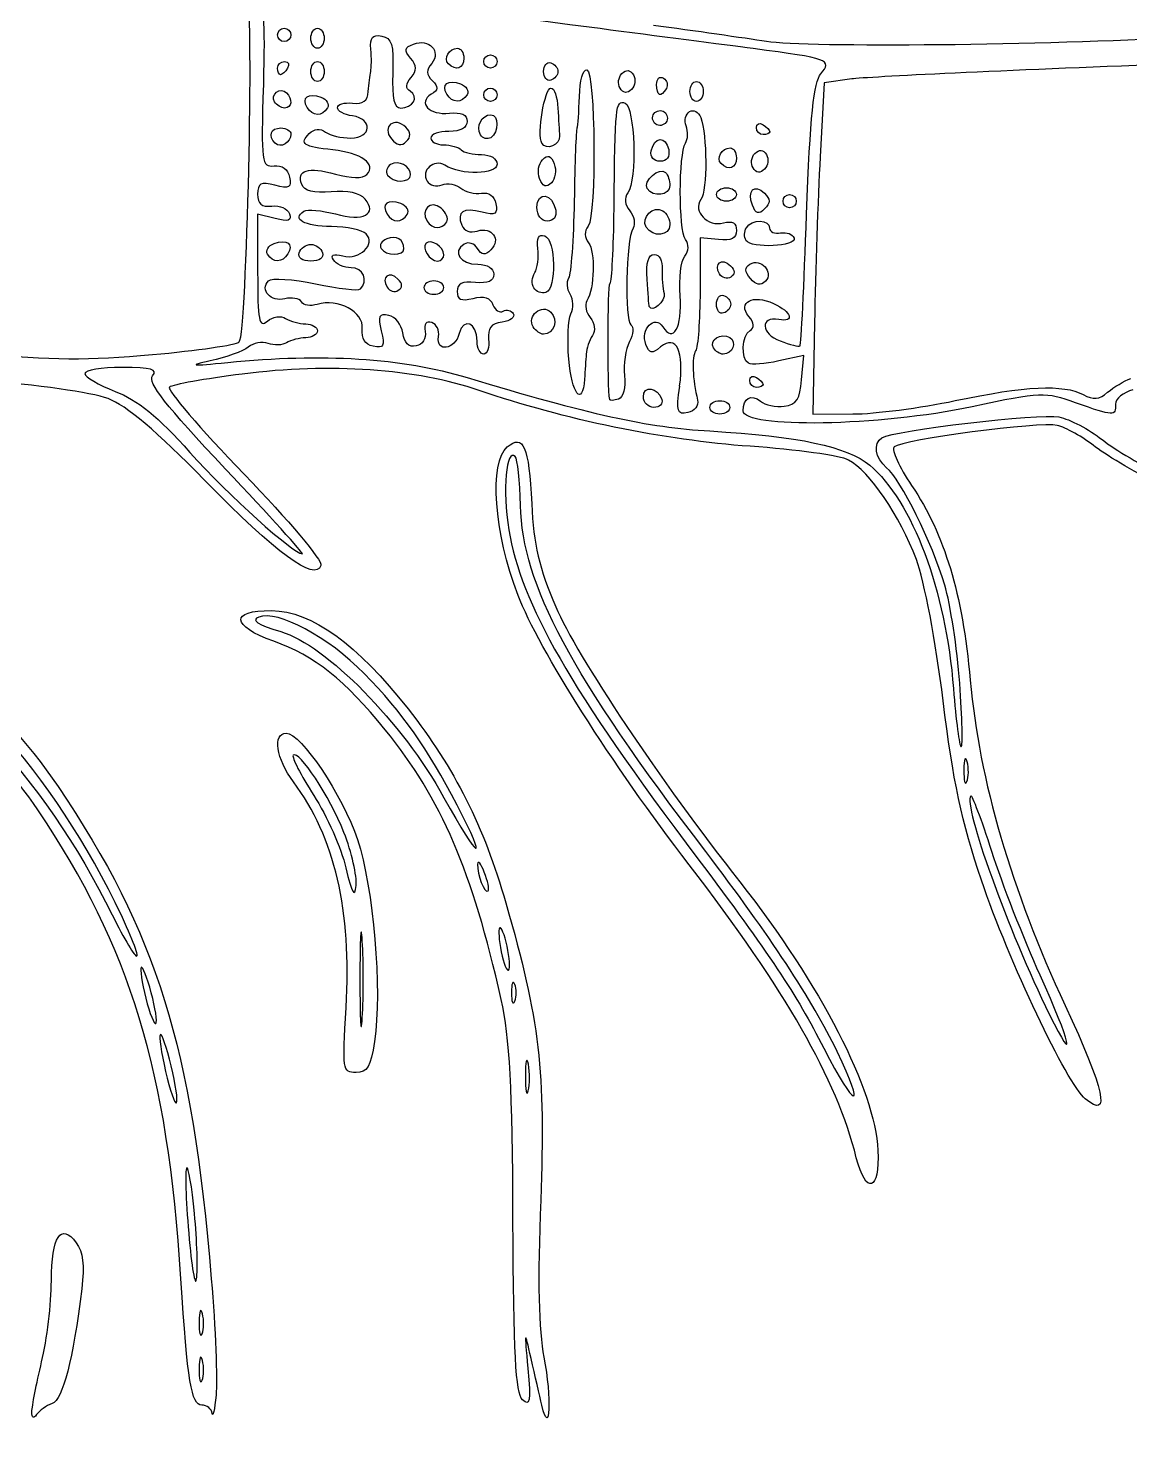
# Model space of a CAD drawing. Extents: x 10 to 184, y 190 to 292.
# Drawn here: x 161.87 to 170.92, y 190.14 to 201.72 of the extents above; entities that cross this region are included whole.
import ezdxf

# ---------------------------------------------------------------- set-up
doc = ezdxf.new("R2010")
doc.units = 0
doc.layers.add('Layer_1', color=7, linetype='CONTINUOUS')

msp = doc.modelspace()

# ---------------------------------------------------------------- linework, layer by layer
at = {"layer": 'Layer_1', "color": 7}
for points in [[(163.92128, 201.665211)], [(164.19425, 201.637911)], [(163.92128, 201.392241)], [(164.19425, 201.364941)], [(165.32399, 201.427101)], [(165.61366, 201.446841)], [(166.105, 201.364941)], [(167.03308, 201.258971)], [(165.61366, 201.173871)], [(166.73282, 201.228471)], [(167.30604, 201.201171)], [(167.85197, 200.904491)], [(163.90163, 200.775431)], [(165.58697, 200.845841)], [(166.09032, 200.775641)], [(167.56229, 200.608641)], [(167.82468, 200.573771)], [(165.01309, 200.515991)], [(166.07224, 200.486471)], [(166.95499, 200.403861)], [(167.52442, 200.355471)], [(166.05044, 200.250811)], [(167.8198, 200.266851)], [(168.07034, 200.300871)], [(166.94821, 200.087221)], [(164.09871, 199.877721)], [(165.28607, 199.860821)], [(165.28605, 199.591061)], [(166.97288, 199.436401)], [(167.52442, 199.454601)], [(166.02025, 199.268331)], [(167.49939, 199.095941)], [(167.79732, 198.830021)], [(166.9239, 198.694921)], [(167.46976, 198.608521)], [(163.49356, 198.102341)], [(169.58212, 195.70036)], [(165.39459, 195.34417)], [(164.46566, 195.11983)], [(165.61842, 194.79273)], [(162.58742, 194.54502)], [(164.61678, 194.22806)], [(165.80486, 194.18647)], [(170.18099, 193.94887)], [(165.86836, 193.87265)], [(162.88419, 193.80432)], [(164.48353, 193.68213)], [(168.51381, 193.32303)], [(163.04797, 193.2038)], [(168.67208, 192.45028)], [(163.23933, 191.99117)], [(163.30413, 191.16916)], [(163.30413, 190.78701)], [(161.90421, 190.36504)], [(163.38463, 190.35135)]]:
    msp.add_lwpolyline(points, close=True, dxfattribs=at)
for points in [[(168.63416, 201.303621), (168.40718, 201.272121), (168.37488, 200.663391)], [(163.89622, 201.115871), (163.89632, 201.115871)], [(165.31113, 201.177671), (165.31116, 201.177871)], [(164.16468, 201.068471), (164.16471, 201.068671)], [(164.97407, 200.907541), (164.97422, 200.907471)], [(167.00866, 200.951091), (167.00866, 200.951191)], [(166.98817, 200.713231), (166.98813, 200.713131)], [(163.90124, 200.157781), (163.75764, 200.193781), (163.75764, 199.722021)], [(164.98604, 200.192191), (164.98602, 200.191991)], [(165.30953, 200.130981), (165.30952, 200.130791)], [(167.53948, 199.984931), (167.39029, 200.000631), (167.38935, 199.563881)], [(167.76645, 199.979151), (167.76675, 199.978661)], [(163.83914, 199.864621), (163.83916, 199.864421)], [(164.95852, 199.909911), (164.95849, 199.909511)], [(164.90946, 199.661861), (164.90956, 199.661861)], [(167.55012, 199.703001), (167.55002, 199.703001)], [(167.80318, 199.665761), (167.80333, 199.665801)], [(166.02519, 199.588201), (166.02489, 199.588201)], [(168.32888, 199.303981), (168.31518, 198.553301), (168.64274, 198.554181)], [(165.55917, 199.151281), (165.55901, 199.151141)], [(168.22351, 198.835521), (168.24011, 199.035171), (168.03541, 198.988971)], [(166.31148, 199.004231), (166.31108, 199.004231)], [(167.22215, 198.781151), (167.22157, 198.781161)], [(166.64715, 198.671711), (166.64745, 198.672121)], [(169.52122, 196.34406), (169.52107, 196.34449)], [(165.9799, 193.21681), (165.98, 193.21681)], [(166.09061, 190.41956), (166.09074, 190.41957)]]:
    msp.add_lwpolyline(points, dxfattribs=at)
for points in [[(163.60685, 199.145231), (163.66905, 199.207431), (163.73042, 201.914951), (163.67045, 201.950731)], [(163.74968, 202.030411), (163.80558, 201.962911), (163.81888, 201.775441), (163.80428, 201.260591)], [(166.56913, 201.716541), (165.15946, 201.901421), (165.11822, 201.904031), (165.15577, 201.806141)], [(163.92128, 201.665211), (163.92128, 201.695211), (163.94588, 201.719811), (163.97588, 201.719811)], [(163.97588, 201.719811), (164.00588, 201.719811), (164.03048, 201.695211), (164.03048, 201.665211)], [(164.19425, 201.637911), (164.19425, 201.682911), (164.21885, 201.719811), (164.24885, 201.719811)], [(164.24885, 201.719811), (164.27885, 201.719811), (164.30345, 201.682911), (164.30345, 201.637911)], [(167.82477, 201.552681), (167.58456, 201.583781), (167.01952, 201.657471), (166.56913, 201.716541)], [(167.0059, 201.745351), (167.33619, 201.701451), (167.75383, 201.642151), (167.93398, 201.613641)], [(163.97588, 201.610611), (163.94588, 201.610611), (163.92128, 201.635211), (163.92128, 201.665211)], [(164.03048, 201.665211), (164.03048, 201.635211), (164.00588, 201.610611), (163.97588, 201.610611)], [(164.24885, 201.556011), (164.21885, 201.556011), (164.19425, 201.592811), (164.19425, 201.637911)], [(164.30345, 201.637911), (164.30345, 201.592911), (164.27885, 201.556011), (164.24885, 201.556011)], [(164.68669, 201.547341), (164.67869, 201.644541), (164.69999, 201.670401), (164.77619, 201.655601)], [(164.77619, 201.655601), (164.85959, 201.639401), (164.87469, 201.588401), (164.86669, 201.350461)], [(165.01299, 201.473571), (164.95829, 201.539571), (164.96279, 201.561471), (165.03729, 201.590011)], [(165.03729, 201.590011), (165.1647, 201.638911), (165.26746, 201.529511), (165.18615, 201.431561)], [(167.93398, 201.613641), (168.26073, 201.561941), (170.25963, 201.581641), (171.34557, 201.647341)], [(164.68569, 201.365031), (164.69269, 201.395031), (164.69269, 201.477091), (164.68669, 201.547341)], [(165.01699, 201.315301), (165.06599, 201.374301), (165.06519, 201.411301), (165.01299, 201.473571)], [(165.32399, 201.427141), (165.28039, 201.470741), (165.32999, 201.556001), (165.39849, 201.556001)], [(165.44989, 201.474101), (165.44989, 201.389701), (165.38549, 201.365641), (165.32399, 201.427101)], [(165.39849, 201.556001), (165.42679, 201.556001), (165.44989, 201.519201), (165.44989, 201.474101)], [(165.61366, 201.446841), (165.61366, 201.476841), (165.63826, 201.501441), (165.66826, 201.501441)], [(165.66826, 201.501441), (165.69826, 201.501441), (165.72286, 201.476841), (165.72286, 201.446841)], [(168.38152, 201.346931), (168.47942, 201.459161), (168.44252, 201.472811), (167.82477, 201.552681)], [(163.92128, 201.392241), (163.92128, 201.422241), (163.94728, 201.446841), (163.97908, 201.446841)], [(163.94538, 201.337641), (163.93218, 201.337641), (163.92128, 201.362241), (163.92128, 201.392241)], [(164.00318, 201.392241), (163.98458, 201.362241), (163.95858, 201.337641), (163.94538, 201.337641)], [(163.97908, 201.446841), (164.01088, 201.446841), (164.02168, 201.422241), (164.00318, 201.392241)], [(164.19425, 201.364941), (164.19425, 201.409941), (164.21885, 201.446841), (164.24885, 201.446841)], [(164.24885, 201.283041), (164.21885, 201.283041), (164.19425, 201.319941), (164.19425, 201.364941)], [(164.24885, 201.446841), (164.27885, 201.446841), (164.30345, 201.410041), (164.30345, 201.364941)], [(164.30345, 201.364941), (164.30345, 201.319941), (164.27885, 201.283041), (164.24885, 201.283041)], [(164.66599, 201.201251), (164.66999, 201.261251), (164.67919, 201.335001), (164.68569, 201.365031)], [(164.86669, 201.350461), (164.85969, 201.140671), (164.87689, 201.064771), (164.93169, 201.064771)], [(165.18615, 201.431561), (165.13975, 201.375661), (165.14095, 201.340261), (165.19115, 201.290491)], [(165.66826, 201.392241), (165.63826, 201.392241), (165.61366, 201.416841), (165.61366, 201.446841)], [(165.72286, 201.446841), (165.72286, 201.416841), (165.69826, 201.392241), (165.66826, 201.392241)], [(166.105, 201.364941), (166.105, 201.414941), (166.1314, 201.447141), (166.1637, 201.436341)], [(166.1637, 201.293541), (166.1314, 201.282741), (166.105, 201.314941), (166.105, 201.364941)], [(166.1637, 201.436341), (166.196, 201.425541), (166.2224, 201.393441), (166.2224, 201.364941)], [(166.2224, 201.364941), (166.2224, 201.336441), (166.196, 201.304241), (166.1637, 201.293541)], [(166.39878, 201.160431), (166.40278, 201.287931), (166.42988, 201.386201), (166.45988, 201.378811)], [(166.45988, 201.378811), (166.53058, 201.361411), (166.54098, 200.187541), (166.47118, 200.096081)], [(166.73282, 201.228471), (166.71102, 201.263771), (166.71772, 201.317171), (166.74782, 201.347171)], [(166.74782, 201.347171), (166.78422, 201.383571), (166.81562, 201.380371), (166.84202, 201.337171)], [(168.26415, 200.192121), (168.29325, 201.000021), (168.32155, 201.278161), (168.38152, 201.346931)], [(171.20863, 201.423121), (169.9175, 201.374721), (168.75899, 201.320941), (168.63416, 201.303621)], [(163.80428, 201.260591), (163.78588, 200.611671), (163.78998, 200.580471), (163.89188, 200.590581)], [(163.89632, 201.115871), (163.85902, 201.176171), (163.94512, 201.241361), (163.99552, 201.190971)], [(165.01099, 201.202341), (164.97059, 201.227341), (164.97229, 201.261741), (165.01699, 201.315301)], [(165.19115, 201.290491), (165.24335, 201.238291), (165.24165, 201.214091), (165.18315, 201.177791)], [(165.31116, 201.177871), (165.26096, 201.259171), (165.31916, 201.303371), (165.42369, 201.263271)], [(165.42369, 201.263271), (165.47189, 201.244771), (165.49609, 201.204871), (165.47739, 201.174671)], [(166.84202, 201.337171), (166.86382, 201.301871), (166.85712, 201.248471), (166.82702, 201.218471)], [(167.03308, 201.258971), (167.03308, 201.305771), (167.05808, 201.328671), (167.08858, 201.309771)], [(167.11268, 201.224671), (167.06588, 201.148971), (167.03308, 201.163071), (167.03308, 201.258971)], [(167.08858, 201.309771), (167.11908, 201.290871), (167.12998, 201.252571), (167.11268, 201.224671)], [(167.30604, 201.201171), (167.30604, 201.246171), (167.33064, 201.283071), (167.36064, 201.283071)], [(167.36064, 201.283071), (167.39064, 201.283071), (167.41524, 201.246171), (167.41524, 201.201171)], [(163.97902, 201.065071), (163.95072, 201.065071), (163.91352, 201.087971), (163.89622, 201.115871)], [(163.99552, 201.190971), (164.04742, 201.139071), (164.03772, 201.065071), (163.97902, 201.065071)], [(164.16471, 201.068671), (164.11441, 201.149971), (164.17271, 201.194171), (164.27724, 201.154071)], [(164.27724, 201.154071), (164.32544, 201.135571), (164.34964, 201.095671), (164.33094, 201.065471)], [(164.53531, 201.105051), (164.62401, 201.096051), (164.66033, 201.122351), (164.66599, 201.201251)], [(164.93169, 201.064771), (165.03089, 201.064771), (165.08413, 201.157171), (165.01099, 201.202341)], [(165.18315, 201.177791), (165.06928, 201.107391), (165.16645, 201.005401), (165.33119, 201.022401)], [(165.47739, 201.174671), (165.43309, 201.103071), (165.35646, 201.104571), (165.31113, 201.177671)], [(165.61366, 201.173871), (165.61366, 201.203871), (165.63826, 201.228471), (165.66826, 201.228471)], [(165.66826, 201.119271), (165.63826, 201.119271), (165.61366, 201.143871), (165.61366, 201.173871)], [(165.66826, 201.228471), (165.69826, 201.228471), (165.72286, 201.203871), (165.72286, 201.173871)], [(165.72286, 201.173871), (165.72286, 201.143871), (165.69826, 201.119271), (165.66826, 201.119271)], [(166.09032, 200.775591), (166.04972, 200.847691), (166.11302, 201.228891), (166.16552, 201.228891)], [(166.16552, 201.228891), (166.19222, 201.228891), (166.21782, 201.155191), (166.22232, 201.065111)], [(166.38058, 200.901331), (166.38658, 200.916331), (166.39518, 201.032941), (166.39878, 201.160431)], [(166.68325, 200.237131), (166.69125, 201.083981), (166.69615, 201.131771), (166.77335, 201.106041)], [(166.82702, 201.218471), (166.79062, 201.182071), (166.75922, 201.185271), (166.73282, 201.228471)], [(167.36064, 201.119271), (167.33064, 201.119271), (167.30604, 201.156071), (167.30604, 201.201171)], [(167.41524, 201.201171), (167.41524, 201.156171), (167.39064, 201.119271), (167.36064, 201.119271)], [(164.33094, 201.065471), (164.28664, 200.993871), (164.21001, 200.995371), (164.16468, 201.068471)], [(164.41248, 201.067951), (164.41248, 201.095551), (164.46778, 201.112251), (164.53531, 201.105051)], [(164.53531, 201.000351), (164.46771, 201.010351), (164.41248, 201.040351), (164.41248, 201.067951)], [(164.52171, 200.818431), (164.69475, 200.819311), (164.7065, 200.976041), (164.53531, 201.000351)], [(164.97422, 200.907471), (164.88212, 200.999571), (164.77259, 200.912471), (164.85532, 200.812271)], [(165.33119, 201.022401), (165.43129, 201.032701), (165.47722, 201.011701), (165.47722, 200.955601)], [(165.58692, 200.845791), (165.54662, 200.910991), (165.59772, 201.010481), (165.67152, 201.010481)], [(165.67152, 201.010481), (165.73792, 201.010481), (165.73842, 200.862721), (165.67207, 200.821741)], [(166.22232, 201.065111), (166.22732, 200.975011), (166.23292, 200.872671), (166.23602, 200.837641)], [(166.77335, 201.106041), (166.85485, 201.078841), (166.8745, 200.472641), (166.79725, 200.369051)], [(167.00866, 200.951191), (166.99106, 200.979591), (166.99966, 201.017291), (167.02846, 201.034891)], [(167.02846, 201.034891), (167.05686, 201.052491), (167.09456, 201.043891), (167.11216, 201.015091)], [(167.11216, 201.015091), (167.12976, 200.986691), (167.12116, 200.948991), (167.09236, 200.931391)], [(167.27586, 200.918241), (167.25866, 200.962941), (167.27086, 201.015841), (167.30336, 201.035811)], [(167.30336, 201.035811), (167.33566, 201.055711), (167.37686, 201.033811), (167.39496, 200.986511)], [(163.9016, 200.775431), (163.8401, 200.836931), (163.8642, 200.901331), (163.9486, 200.901331)], [(163.9486, 200.901331), (163.9936, 200.901331), (164.0305, 200.878231), (164.0305, 200.849931)], [(164.18183, 200.855931), (164.22123, 200.895331), (164.27003, 200.899731), (164.31467, 200.867931)], [(164.97807, 200.789871), (165.01757, 200.829371), (165.01637, 200.865371), (164.97407, 200.907541)], [(165.47722, 200.955601), (165.47722, 200.902801), (165.42422, 200.873701), (165.32812, 200.873701)], [(166.35908, 200.300811), (166.36408, 200.616081), (166.37418, 200.886321), (166.38058, 200.901331)], [(167.09236, 200.931391), (167.06396, 200.913791), (167.02626, 200.922391), (167.00866, 200.951091)], [(167.26986, 200.777391), (167.29006, 200.810191), (167.29266, 200.873491), (167.27586, 200.918241)], [(167.39496, 200.986511), (167.44876, 200.846401), (167.45026, 200.388111), (167.39696, 200.314551)], [(167.85197, 200.904491), (167.85197, 200.936291), (167.87657, 200.947091), (167.90657, 200.928591)], [(167.90657, 200.846691), (167.87657, 200.846691), (167.85197, 200.872691), (167.85197, 200.904491)], [(167.90657, 200.928591), (167.93657, 200.909991), (167.96117, 200.883991), (167.96117, 200.870791)], [(164.0305, 200.849931), (164.0305, 200.781131), (163.9452, 200.731781), (163.90163, 200.775431)], [(164.37527, 200.721711), (164.13408, 200.746411), (164.09764, 200.771711), (164.18183, 200.855931)], [(164.31467, 200.867931), (164.35347, 200.840331), (164.44664, 200.818031), (164.52171, 200.818431)], [(164.85532, 200.812271), (164.90102, 200.757271), (164.93862, 200.750371), (164.97807, 200.789871)], [(165.17869, 200.819101), (165.17853, 200.789101), (165.22589, 200.763801), (165.28394, 200.762901)], [(165.32812, 200.873701), (165.24612, 200.873701), (165.17887, 200.849101), (165.17869, 200.819101)], [(165.67207, 200.821741), (165.64407, 200.804441), (165.60587, 200.815741), (165.58697, 200.845841)], [(166.23602, 200.837641), (166.24202, 200.762141), (166.12588, 200.712491), (166.09032, 200.775641)], [(166.98813, 200.713131), (167.01283, 200.831711), (167.10971, 200.838971), (167.13187, 200.723931)], [(167.26958, 199.986961), (167.21308, 200.063961), (167.21328, 200.685841), (167.26986, 200.777391)], [(167.96117, 200.870791), (167.96117, 200.857591), (167.93657, 200.846691), (167.90657, 200.846691)], [(164.65381, 200.519951), (164.73721, 200.603351), (164.60671, 200.697971), (164.37527, 200.721711)], [(165.29503, 200.594901), (165.20523, 200.651201), (165.09476, 200.553401), (165.14902, 200.465641)], [(165.28394, 200.762901), (165.34204, 200.762001), (165.4072, 200.743601), (165.42881, 200.722001)], [(165.42881, 200.722001), (165.45041, 200.700401), (165.52541, 200.682701), (165.5955, 200.682701)], [(165.5955, 200.682701), (165.6701, 200.682701), (165.72289, 200.650101), (165.72289, 200.603901)], [(166.09594, 200.641211), (166.13964, 200.684911), (166.16594, 200.675411), (166.19234, 200.606611)], [(167.06037, 200.628431), (167.00797, 200.628431), (166.97787, 200.663731), (166.98817, 200.713231)], [(167.13187, 200.723931), (167.14337, 200.664131), (167.11657, 200.628431), (167.06037, 200.628431)], [(167.56229, 200.608671), (167.51869, 200.652271), (167.56829, 200.737541), (167.63679, 200.737541)], [(167.68819, 200.655641), (167.68819, 200.571241), (167.62379, 200.547181), (167.56229, 200.608641)], [(167.63679, 200.737541), (167.66509, 200.737541), (167.68819, 200.700641), (167.68819, 200.655641)], [(167.82468, 200.573771), (167.80288, 200.609071), (167.80958, 200.662471), (167.83968, 200.692471)], [(167.83968, 200.692471), (167.87608, 200.728871), (167.90748, 200.725671), (167.93388, 200.682471)], [(167.93388, 200.682471), (167.95568, 200.647171), (167.94898, 200.593771), (167.91888, 200.563771)], [(168.37488, 200.663391), (168.35708, 200.328591), (168.33638, 199.716851), (168.32888, 199.303981)], [(163.89188, 200.590581), (163.95798, 200.597581), (164.00695, 200.561981), (164.02012, 200.498381)], [(164.11973, 200.437451), (164.07433, 200.555771), (164.17033, 200.585421), (164.39649, 200.522951)], [(164.84845, 200.600541), (164.81795, 200.581641), (164.80715, 200.543341), (164.82435, 200.515441)], [(165.01312, 200.515941), (165.01312, 200.589641), (164.91362, 200.640771), (164.84845, 200.600541)], [(165.72289, 200.603901), (165.72289, 200.517801), (165.42768, 200.511401), (165.29503, 200.594901)], [(166.07224, 200.486471), (166.05224, 200.538571), (166.06324, 200.608181), (166.09594, 200.641211)], [(166.19234, 200.606611), (166.21234, 200.554511), (166.20134, 200.484901), (166.16864, 200.451871)], [(166.95501, 200.403871), (166.91791, 200.463971), (167.05697, 200.586341), (167.10634, 200.536971)], [(167.10634, 200.536971), (167.12614, 200.517171), (167.14224, 200.468271), (167.14224, 200.428261)], [(167.91888, 200.563771), (167.88248, 200.527371), (167.85108, 200.530571), (167.82468, 200.573771)], [(163.89952, 200.431181), (163.78203, 200.460681), (163.75764, 200.447981), (163.75764, 200.357181)], [(164.02012, 200.498381), (164.03802, 200.412081), (164.01812, 200.401281), (163.89952, 200.431181)], [(164.36238, 200.377351), (164.21537, 200.364851), (164.14047, 200.383351), (164.11973, 200.437451)], [(164.39649, 200.522951), (164.52961, 200.486151), (164.61887, 200.485251), (164.65381, 200.519951)], [(164.82435, 200.515441), (164.86535, 200.449141), (165.01309, 200.449541), (165.01309, 200.515991)], [(165.14902, 200.465641), (165.17042, 200.430941), (165.22552, 200.416941), (165.27129, 200.434541)], [(165.27129, 200.434541), (165.31709, 200.452141), (165.38649, 200.439541), (165.42549, 200.407641)], [(166.16864, 200.451871), (166.12494, 200.408171), (166.09864, 200.417671), (166.07224, 200.486471)], [(167.14224, 200.428261), (167.14224, 200.346961), (167.00151, 200.328661), (166.95499, 200.403861)], [(167.81972, 200.266771), (167.77342, 200.387301), (167.83502, 200.448841), (167.91842, 200.365471)], [(163.75764, 200.357181), (163.75764, 200.277581), (163.78954, 200.251151), (163.87445, 200.260581)], [(164.63887, 200.318451), (164.59827, 200.367351), (164.49765, 200.388751), (164.36238, 200.377351)], [(164.39649, 200.195431), (164.6257, 200.132131), (164.74376, 200.192431), (164.63887, 200.318451)], [(164.93232, 200.280591), (164.82779, 200.320691), (164.76954, 200.276591), (164.81978, 200.195191)], [(165.26302, 200.242631), (165.17792, 200.313231), (165.09079, 200.232131), (165.14957, 200.136981)], [(165.42549, 200.407641), (165.46449, 200.375241), (165.54034, 200.356441), (165.59402, 200.365741)], [(165.59402, 200.365741), (165.65422, 200.376241), (165.69968, 200.343341), (165.71266, 200.279941)], [(166.05041, 200.250771), (166.05041, 200.383821), (166.17798, 200.365011), (166.20454, 200.228071)], [(166.79725, 200.369051), (166.76465, 200.325351), (166.77015, 200.272251), (166.81235, 200.221311)], [(167.39696, 200.314551), (167.32676, 200.217251), (167.45086, 200.087671), (167.58149, 200.121831)], [(167.52442, 200.355471), (167.52442, 200.385471), (167.56122, 200.410071), (167.60632, 200.410071)], [(167.60632, 200.300871), (167.56132, 200.300871), (167.52442, 200.325471), (167.52442, 200.355471)], [(167.60632, 200.410071), (167.65132, 200.410071), (167.68822, 200.385471), (167.68822, 200.355471)], [(167.68822, 200.355471), (167.68822, 200.325471), (167.65132, 200.300871), (167.60632, 200.300871)], [(167.91842, 200.365471), (167.96762, 200.316271), (167.96792, 200.285671), (167.9193, 200.237151)], [(168.07034, 200.300871), (168.07034, 200.330871), (168.09494, 200.355471), (168.12494, 200.355471)], [(168.12494, 200.355471), (168.15494, 200.355471), (168.17954, 200.330871), (168.17954, 200.300871)], [(163.87445, 200.260581), (163.93875, 200.267581), (164.00332, 200.239381), (164.01805, 200.197681)], [(164.01805, 200.197681), (164.03835, 200.139981), (164.01005, 200.130381), (163.90124, 200.157781)], [(164.36477, 200.092121), (164.13891, 200.095121), (164.03381, 200.153521), (164.13793, 200.217831)], [(164.13793, 200.217831), (164.16803, 200.236431), (164.2844, 200.225831), (164.39649, 200.195431)], [(164.81978, 200.195191), (164.86508, 200.121891), (164.94179, 200.120391), (164.98604, 200.192191)], [(164.98602, 200.191991), (165.00472, 200.222191), (164.98102, 200.262091), (164.93232, 200.280591)], [(165.30952, 200.130791), (165.32592, 200.157391), (165.30552, 200.207691), (165.26302, 200.242631)], [(165.59991, 200.210741), (165.44535, 200.249541), (165.39022, 200.213741), (165.43285, 200.102861)], [(165.71266, 200.279941), (165.73006, 200.195041), (165.71066, 200.182941), (165.59991, 200.210741)], [(166.13634, 200.137071), (166.08574, 200.137071), (166.05044, 200.183771), (166.05044, 200.250811)], [(166.20454, 200.228071), (166.21494, 200.174171), (166.18714, 200.137071), (166.13634, 200.137071)], [(166.31268, 199.670381), (166.33278, 199.701881), (166.35368, 199.985531), (166.35908, 200.300811)], [(166.65045, 199.627531), (166.66545, 199.642531), (166.68025, 199.916861), (166.68325, 200.237131)], [(166.81235, 200.221311), (166.84865, 200.177611), (166.86065, 200.113221), (166.83905, 200.078281)], [(166.94825, 200.087201), (166.90065, 200.164301), (167.00585, 200.269511), (167.08292, 200.221871)], [(167.08292, 200.221871), (167.11552, 200.201671), (167.14222, 200.149771), (167.14222, 200.106521)], [(167.9193, 200.237151), (167.8707, 200.188551), (167.8471, 200.195651), (167.8198, 200.266851)], [(168.12494, 200.246271), (168.09494, 200.246271), (168.07034, 200.270871), (168.07034, 200.300871)], [(168.17954, 200.300871), (168.17954, 200.270871), (168.15494, 200.246271), (168.12494, 200.246271)], [(168.21025, 199.112391), (168.21925, 199.120391), (168.24305, 199.606801), (168.26415, 200.192121)], [(164.6471, 200.033421), (164.6165, 200.064021), (164.48947, 200.090421), (164.36477, 200.092121)], [(165.14957, 200.136981), (165.19137, 200.069381), (165.26971, 200.066381), (165.30953, 200.130981)], [(165.43285, 200.102861), (165.45065, 200.056561), (165.50285, 200.037361), (165.56098, 200.055861)], [(165.56098, 200.055861), (165.68159, 200.094161), (165.7584, 199.987061), (165.67218, 199.900831)], [(166.47118, 200.096081), (166.43808, 200.052681), (166.43868, 200.002981), (166.47318, 199.959601)], [(166.83905, 200.078281), (166.78115, 199.984581), (166.76675, 199.320231), (166.82195, 199.286151)], [(167.14222, 200.106521), (167.14222, 200.014621), (167.00172, 200.000621), (166.94821, 200.087221)], [(167.58149, 200.121831), (167.65609, 200.141331), (167.68867, 200.122411), (167.68867, 200.059531)], [(167.76675, 199.978661), (167.75005, 200.005761), (167.75155, 200.052461), (167.76975, 200.082451)], [(167.76975, 200.082451), (167.81435, 200.154551), (167.96083, 200.152751), (167.96083, 200.080451)], [(167.96083, 200.080451), (167.96083, 200.049151), (168.00123, 200.030651), (168.05073, 200.039551)], [(163.89286, 199.953021), (163.99739, 199.993121), (164.05564, 199.949021), (164.0054, 199.867621)], [(164.45657, 199.850951), (164.59437, 199.814951), (164.73292, 199.947651), (164.6471, 200.033421)], [(164.81698, 199.991011), (164.77508, 199.974911), (164.75438, 199.939711), (164.77098, 199.912911)], [(164.95849, 199.909511), (164.95849, 199.986311), (164.89699, 200.021731), (164.81698, 199.991011)], [(165.28605, 199.860811), (165.28605, 199.925211), (165.17957, 199.994121), (165.14047, 199.955011)], [(165.56294, 199.912631), (165.53754, 199.953731), (165.48814, 199.969731), (165.45314, 199.948131)], [(166.05769, 199.911111), (166.04629, 199.999111), (166.06369, 200.032351), (166.11399, 200.015751)], [(166.11399, 200.015751), (166.20459, 199.985551), (166.21309, 199.581601), (166.12399, 199.551801)], [(166.47318, 199.959601), (166.53068, 199.886301), (166.52318, 199.583671), (166.46128, 199.483561)], [(167.26358, 199.850481), (167.29798, 199.892581), (167.30018, 199.944881), (167.26958, 199.986961)], [(167.68867, 200.059531), (167.68867, 199.993731), (167.64827, 199.973431), (167.53948, 199.984931)], [(168.16085, 199.998251), (168.18565, 199.927951), (167.80938, 199.909651), (167.76645, 199.979151)], [(168.05073, 200.039551), (168.10013, 200.048551), (168.14973, 200.029551), (168.16085, 199.998251)], [(163.83916, 199.864421), (163.82046, 199.894621), (163.84416, 199.934521), (163.89286, 199.953021)], [(164.0054, 199.867621), (163.9601, 199.794221), (163.88339, 199.792721), (163.83914, 199.864621)], [(164.19421, 199.809521), (164.12381, 199.809521), (164.08514, 199.837121), (164.09871, 199.877721)], [(164.09871, 199.877721), (164.11121, 199.915221), (164.15421, 199.945921), (164.19421, 199.945921)], [(164.19421, 199.945921), (164.23421, 199.945921), (164.27721, 199.915221), (164.28971, 199.877721)], [(164.28971, 199.877721), (164.30321, 199.837121), (164.26451, 199.809521), (164.19421, 199.809521)], [(164.37987, 199.818051), (164.35317, 199.861151), (164.37787, 199.871651), (164.45657, 199.850951)], [(164.77098, 199.912911), (164.80908, 199.851311), (164.95852, 199.848611), (164.95852, 199.909911)], [(165.14047, 199.955011), (165.10137, 199.915911), (165.17027, 199.809421), (165.23467, 199.809421)], [(165.23467, 199.809421), (165.26287, 199.809421), (165.28607, 199.832521), (165.28607, 199.860821)], [(165.45314, 199.948131), (165.3515, 199.885331), (165.42034, 199.782361), (165.56393, 199.782361)], [(165.67218, 199.900831), (165.62458, 199.853231), (165.59788, 199.856031), (165.56294, 199.912631)], [(166.03189, 199.713921), (166.05529, 199.751421), (166.06689, 199.840191), (166.05769, 199.911111)], [(166.95429, 199.659321), (166.94529, 199.799541), (166.96429, 199.864051), (167.01399, 199.864051)], [(167.01399, 199.864051), (167.05489, 199.864051), (167.08329, 199.810551), (167.07929, 199.741211)], [(167.22568, 199.523711), (167.21568, 199.665901), (167.23268, 199.812951), (167.26358, 199.850481)], [(167.55002, 199.703001), (167.49812, 199.786901), (167.56922, 199.841091), (167.63922, 199.771001)], [(164.52489, 199.754851), (164.46659, 199.754851), (164.40135, 199.783251), (164.37987, 199.818051)], [(164.60159, 199.580041), (164.66959, 199.648041), (164.62279, 199.754851), (164.52489, 199.754851)], [(164.90956, 199.661861), (164.83946, 199.731961), (164.76844, 199.677761), (164.82036, 199.593861)], [(165.56393, 199.782361), (165.64453, 199.782361), (165.69559, 199.750661), (165.69559, 199.700461)], [(167.07929, 199.741211), (167.07529, 199.673611), (167.08129, 199.584601), (167.09359, 199.543311)], [(167.63922, 199.771001), (167.67842, 199.731801), (167.67942, 199.701301), (167.64222, 199.678201)], [(167.80333, 199.665801), (167.75463, 199.724401), (167.75363, 199.755101), (167.79933, 199.783461)], [(167.79933, 199.783461), (167.88833, 199.838461), (167.99883, 199.716261), (167.92594, 199.643361)], [(163.75764, 199.722021), (163.75764, 199.315171), (163.76854, 199.259331), (163.83714, 199.316231)], [(163.9818, 199.499331), (163.868, 199.469531), (163.77247, 199.573931), (163.8467, 199.646941)], [(163.8467, 199.646941), (163.8726, 199.672441), (164.04648, 199.661241), (164.23308, 199.622041)], [(164.23308, 199.622041), (164.41969, 199.582841), (164.58551, 199.563941), (164.60159, 199.580041)], [(164.91246, 199.569061), (164.94976, 199.592061), (164.94876, 199.622661), (164.90946, 199.661861)], [(165.20415, 199.645661), (165.15915, 199.645661), (165.12225, 199.621061), (165.12225, 199.591061)], [(165.28605, 199.591061), (165.28605, 199.621061), (165.24925, 199.645661), (165.20415, 199.645661)], [(165.54546, 199.634261), (165.43611, 199.645661), (165.39533, 199.625261), (165.39533, 199.560061)], [(165.69559, 199.700461), (165.69559, 199.643761), (165.64949, 199.623361), (165.54546, 199.634261)], [(166.02489, 199.588201), (166.00539, 199.619801), (166.00849, 199.676401), (166.03189, 199.713921)], [(166.32328, 199.536841), (166.29738, 199.578841), (166.29258, 199.638921), (166.31268, 199.670381)], [(166.64745, 198.672121), (166.62735, 198.778851), (166.63035, 199.607001), (166.65045, 199.627531)], [(166.97279, 199.436401), (166.96979, 199.446401), (166.96129, 199.546721), (166.95429, 199.659321)], [(167.64222, 199.678201), (167.61162, 199.659301), (167.57022, 199.670201), (167.55012, 199.703001)], [(167.92594, 199.643361), (167.88644, 199.603861), (167.84884, 199.610761), (167.80318, 199.665761)], [(164.11672, 199.474531), (164.09912, 199.502931), (164.03842, 199.514131), (163.9818, 199.499331)], [(164.61678, 199.253571), (164.63168, 199.390801), (164.41551, 199.507521), (164.24605, 199.453731)], [(164.82036, 199.593861), (164.84046, 199.561361), (164.88186, 199.550161), (164.91246, 199.569061)], [(165.12225, 199.591061), (165.12225, 199.561061), (165.15915, 199.536461), (165.20415, 199.536461)], [(165.20415, 199.536461), (165.24915, 199.536461), (165.28605, 199.561061), (165.28605, 199.591061)], [(165.39533, 199.560061), (165.39533, 199.492461), (165.42783, 199.478361), (165.52612, 199.502961)], [(165.52612, 199.502961), (165.61632, 199.525561), (165.66703, 199.508961), (165.68951, 199.450861)], [(166.12399, 199.551801), (166.08919, 199.540201), (166.04479, 199.556801), (166.02519, 199.588201)], [(166.32928, 199.375671), (166.35178, 199.422371), (166.34908, 199.494851), (166.32328, 199.536841)], [(167.09359, 199.543311), (167.11109, 199.482011), (166.99169, 199.376291), (166.97288, 199.436401)], [(167.08378, 199.269811), (167.16958, 199.131001), (167.24361, 199.263811), (167.22568, 199.523711)], [(167.38935, 199.563881), (167.38886, 199.323681), (167.37255, 199.102571), (167.35315, 199.072551)], [(167.52442, 199.454601), (167.52442, 199.504601), (167.55082, 199.536801), (167.58312, 199.526001)], [(167.58312, 199.526001), (167.61542, 199.515201), (167.64182, 199.483101), (167.64182, 199.454601)], [(167.78994, 199.354571), (167.69314, 199.471251), (167.82344, 199.539541), (167.99293, 199.460961)], [(164.24605, 199.453731), (164.19245, 199.436731), (164.13429, 199.445731), (164.11672, 199.474531)], [(164.83348, 199.362881), (164.75248, 199.378281), (164.74208, 199.356881), (164.77248, 199.235201)], [(165.68951, 199.450861), (165.70741, 199.404161), (165.74521, 199.380161), (165.77331, 199.397561)], [(165.85641, 199.377661), (165.87391, 199.349261), (165.83261, 199.318061), (165.76461, 199.308361)], [(165.77331, 199.397561), (165.80151, 199.414961), (165.83881, 199.405561), (165.85641, 199.377661)], [(166.02017, 199.268281), (165.96387, 199.359281), (166.09047, 199.463701), (166.16575, 199.388391)], [(166.16575, 199.388391), (166.22875, 199.325391), (166.18935, 199.208931), (166.10505, 199.208931)], [(166.46128, 199.483561), (166.44058, 199.449961), (166.45228, 199.387861), (166.48758, 199.345431)], [(167.58312, 199.383201), (167.55082, 199.372401), (167.52442, 199.404601), (167.52442, 199.454601)], [(167.64182, 199.454601), (167.64182, 199.426101), (167.61542, 199.393901), (167.58312, 199.383201)], [(167.99293, 199.460961), (168.14239, 199.391661), (168.17008, 199.305421), (168.03513, 199.329511)], [(163.83714, 199.316231), (163.88174, 199.353231), (163.94764, 199.363031), (163.98721, 199.338631)], [(163.98721, 199.338631), (164.02601, 199.314631), (164.10048, 199.294131), (164.15267, 199.293031)], [(164.15267, 199.293031), (164.20487, 199.292031), (164.24757, 199.266431), (164.24757, 199.236431)], [(164.94903, 199.218791), (164.93903, 199.287791), (164.88723, 199.352641), (164.83348, 199.362881)], [(165.18681, 199.304611), (165.14111, 199.320511), (165.12121, 199.293411), (165.13221, 199.230311)], [(165.24271, 199.189641), (165.25171, 199.239041), (165.22641, 199.290811), (165.18681, 199.304611)], [(165.55901, 199.151141), (165.55901, 199.302841), (165.44813, 199.350751), (165.41249, 199.214441)], [(165.76461, 199.308361), (165.67311, 199.295261), (165.64435, 199.258761), (165.65397, 199.167981)], [(166.10505, 199.208931), (166.07855, 199.208931), (166.04035, 199.235631), (166.02025, 199.268331)], [(166.31108, 199.004231), (166.29858, 199.161861), (166.30708, 199.329011), (166.32928, 199.375671)], [(166.48758, 199.345431), (166.52478, 199.300631), (166.53248, 199.238761), (166.50588, 199.197691)], [(166.82195, 199.286151), (166.84795, 199.270051), (166.84295, 199.207751), (166.81075, 199.147621)], [(166.94453, 199.124651), (166.89733, 199.247761), (167.01903, 199.374631), (167.08378, 199.269811)], [(167.80004, 199.238011), (167.83884, 199.262011), (167.83554, 199.299611), (167.78994, 199.354571)], [(168.03513, 199.329511), (167.88088, 199.357011), (167.88999, 199.212701), (168.04623, 199.153291)], [(162.89323, 199.041181), (163.26216, 199.074881), (163.58329, 199.121681), (163.60685, 199.145231)], [(163.84377, 199.132731), (163.79567, 199.151231), (163.72234, 199.137731), (163.68088, 199.103731)], [(164.15267, 199.179831), (164.10047, 199.178831), (164.02931, 199.160231), (163.99453, 199.138731)], [(164.24757, 199.236431), (164.24757, 199.206431), (164.20487, 199.180931), (164.15267, 199.179831)], [(164.70638, 199.110191), (164.63718, 199.124491), (164.60788, 199.171391), (164.61678, 199.253571)], [(164.77248, 199.235201), (164.80348, 199.111491), (164.79328, 199.092191), (164.70638, 199.110191)], [(165.05821, 199.112141), (164.99731, 199.099541), (164.96091, 199.135041), (164.94903, 199.218791)], [(165.13221, 199.230311), (165.14241, 199.171711), (165.11211, 199.123241), (165.05821, 199.112141)], [(165.41249, 199.214441), (165.37739, 199.080171), (165.21904, 199.057041), (165.24271, 199.189641)], [(165.61307, 199.045321), (165.58337, 199.045321), (165.55917, 199.093021), (165.55917, 199.151281)], [(165.65397, 199.167981), (165.66097, 199.100481), (165.64267, 199.045321), (165.61307, 199.045321)], [(166.50588, 199.197691), (166.48078, 199.158891), (166.45778, 199.090211), (166.45468, 199.045171)], [(166.81075, 199.147621), (166.77855, 199.087521), (166.76005, 198.962081), (166.76965, 198.868911)], [(167.22157, 198.781161), (167.26157, 199.069251), (167.19327, 199.210191), (167.06512, 199.103851)], [(167.49945, 199.095981), (167.45905, 199.161281), (167.56175, 199.226031), (167.63449, 199.181081)], [(167.63449, 199.181081), (167.69559, 199.143381), (167.65549, 199.045141), (167.57899, 199.045141)], [(167.78674, 198.969971), (167.72334, 199.009171), (167.73264, 199.196361), (167.80004, 199.238011)], [(168.04623, 199.153291), (168.12793, 199.122291), (168.20171, 199.103791), (168.21025, 199.112391)], [(161.47502, 199.053281), (162.06178, 198.995681), (162.36663, 198.993081), (162.89323, 199.041181)], [(163.68088, 199.103731), (163.63948, 199.069331), (163.49848, 199.018031), (163.36767, 198.989811)], [(163.51198, 198.977011), (164.28825, 199.055411), (164.94938, 199.013911), (165.47732, 198.853551)], [(163.99453, 199.138731), (163.95973, 199.117231), (163.8919, 199.114731), (163.84377, 199.132731)], [(166.45468, 199.045171), (166.45168, 199.000171), (166.44568, 198.908011), (166.44098, 198.840451)], [(167.06512, 199.103851), (166.99382, 199.044651), (166.97392, 199.048151), (166.94453, 199.124651)], [(167.35315, 199.072551), (167.31985, 199.020951), (167.32695, 198.840451), (167.36935, 198.666341)], [(167.57899, 199.045141), (167.55249, 199.045141), (167.51669, 199.068041), (167.49939, 199.095941)], [(162.64504, 198.935611), (162.47622, 198.935611), (162.33809, 198.913111), (162.33809, 198.885511)], [(162.89475, 198.866611), (162.93975, 198.920811), (162.88575, 198.935611), (162.64504, 198.935611)], [(163.36767, 198.989811), (163.18072, 198.949411), (163.2116, 198.946711), (163.51198, 198.977011)], [(165.57627, 198.747171), (165.05951, 198.924971), (164.35295, 198.973921), (163.63152, 198.881891)], [(166.44098, 198.840451), (166.42548, 198.604441), (166.33406, 198.720021), (166.31148, 199.004231)], [(168.03541, 198.988971), (167.92282, 198.963571), (167.81092, 198.955071), (167.78674, 198.969971)], [(162.52925, 198.680581), (162.24967, 198.785041), (160.79646, 198.911581), (160.01797, 198.899241)], [(162.33809, 198.885511), (162.33809, 198.858011), (162.45057, 198.792511), (162.58805, 198.739981)], [(163.49356, 198.102311), (163.00162, 198.623731), (162.85184, 198.814911), (162.89475, 198.866611)], [(163.63152, 198.881891), (163.32553, 198.842891), (163.05637, 198.794491), (163.03338, 198.774371)], [(165.47732, 198.853551), (166.46962, 198.552131), (166.96304, 198.443411), (167.46996, 198.414481)], [(166.76965, 198.868911), (166.77995, 198.768351), (166.75935, 198.690241), (166.71885, 198.676711)], [(167.79732, 198.830021), (167.79732, 198.861821), (167.82192, 198.872621), (167.85192, 198.854121)], [(167.85192, 198.772221), (167.82192, 198.772221), (167.79732, 198.798221), (167.79732, 198.830021)], [(167.85192, 198.854121), (167.88192, 198.835521), (167.90652, 198.809521), (167.90652, 198.796321)], [(168.08103, 198.618041), (168.18241, 198.632441), (168.2101, 198.674641), (168.22351, 198.835521)], [(169.48357, 198.663401), (170.05996, 198.785051), (170.3719, 198.799711), (170.53432, 198.712801)], [(170.73546, 198.731801), (170.78546, 198.774701), (170.87114, 198.825601), (170.92576, 198.845061)], [(162.58805, 198.739981), (162.76923, 198.670781), (162.93822, 198.532791), (163.20222, 198.238441)], [(163.03338, 198.774371), (163.01038, 198.754271), (163.28692, 198.432341), (163.6479, 198.058991)], [(167.80114, 198.288841), (167.09816, 198.337741), (166.27058, 198.508271), (165.57627, 198.747171)], [(166.92383, 198.694921), (166.92383, 198.791321), (167.04136, 198.774521), (167.0751, 198.673321)], [(167.0103, 198.608521), (166.9628, 198.608521), (166.9239, 198.647421), (166.9239, 198.694921)], [(167.28885, 198.566021), (167.20075, 198.546821), (167.19305, 198.572021), (167.22215, 198.781151)], [(167.74283, 198.580841), (167.74283, 198.684781), (167.80943, 198.721181), (167.88493, 198.658541)], [(167.90652, 198.796321), (167.90652, 198.783121), (167.88192, 198.772221), (167.85192, 198.772221)], [(170.47266, 198.646441), (170.22175, 198.735541), (170.19168, 198.734341), (169.62448, 198.613341)], [(170.53432, 198.712801), (170.61792, 198.668101), (170.6664, 198.672601), (170.73546, 198.731801)], [(170.9427, 198.751591), (170.8642, 198.731891), (170.80003, 198.679391), (170.80003, 198.634941)], [(163.32231, 198.010921), (162.93133, 198.410991), (162.67781, 198.625071), (162.52925, 198.680581)], [(166.71885, 198.676711), (166.68135, 198.664211), (166.64905, 198.662111), (166.64715, 198.671711)], [(167.0751, 198.673321), (167.087, 198.637621), (167.0578, 198.608521), (167.0103, 198.608521)], [(167.36935, 198.666341), (167.37985, 198.623041), (167.34365, 198.577941), (167.28885, 198.566021)], [(167.46976, 198.608521), (167.46976, 198.638521), (167.50656, 198.663121), (167.55166, 198.663121)], [(167.55166, 198.553921), (167.50666, 198.553921), (167.46976, 198.578521), (167.46976, 198.608521)], [(167.55166, 198.663121), (167.59666, 198.663121), (167.63356, 198.638521), (167.63356, 198.608521)], [(167.63356, 198.608521), (167.63356, 198.578521), (167.59676, 198.553921), (167.55166, 198.553921)], [(169.62448, 198.613341), (168.8666, 198.451621), (167.74283, 198.432231), (167.74283, 198.580841)], [(167.88493, 198.658541), (167.92353, 198.626441), (168.01182, 198.608241), (168.08103, 198.618041)], [(168.64274, 198.554181), (168.8229, 198.554671), (169.20127, 198.603781), (169.48357, 198.663401)], [(170.80003, 198.634941), (170.80003, 198.533641), (170.78933, 198.534021), (170.47266, 198.646441)], [(168.88303, 198.359031), (168.98233, 198.420431), (170.17835, 198.560821), (170.33516, 198.529481)], [(170.32181, 198.460311), (170.18174, 198.493311), (169.04863, 198.343471), (168.98267, 198.283221)], [(170.63629, 198.283111), (170.5312, 198.364611), (170.38968, 198.444311), (170.32181, 198.460311)], [(170.33516, 198.529481), (170.42486, 198.511581), (170.58449, 198.428021), (170.69001, 198.343811)], [(165.80705, 198.283501), (165.9395, 198.393431), (165.98366, 198.290501), (166.00711, 197.817541)], [(167.46996, 198.414481), (168.19433, 198.373181), (168.60127, 198.286221), (168.78182, 198.134301)], [(168.92093, 198.113491), (168.82593, 198.192291), (168.80743, 198.312331), (168.88303, 198.359031)], [(170.69001, 198.343811), (170.79553, 198.259611), (171.02523, 198.125421), (171.20046, 198.045631)], [(163.20222, 198.238441), (163.51878, 197.885501), (164.04953, 197.406991), (164.12445, 197.406991)], [(165.89585, 197.065251), (165.69699, 197.580921), (165.655, 198.157281), (165.80705, 198.283501)], [(165.87207, 198.205191), (165.79707, 198.280191), (165.76599, 197.925931), (165.81927, 197.604131)], [(168.60787, 198.176301), (168.54127, 198.212001), (168.17824, 198.262601), (167.80114, 198.288841)], [(168.98267, 198.283221), (168.95897, 198.261521), (169.02367, 198.118821), (169.12646, 197.966051)], [(171.18708, 197.963701), (170.98924, 198.057901), (170.74138, 198.201641), (170.63629, 198.283111)], [(164.12445, 197.406991), (164.13825, 197.406991), (163.85437, 197.719901), (163.49356, 198.102341)], [(165.91537, 197.802951), (165.91037, 198.005101), (165.89117, 198.186111), (165.87207, 198.205191)], [(169.16491, 197.360771), (169.03114, 197.718101), (168.78173, 198.083251), (168.60787, 198.176301)], [(168.78182, 198.134301), (169.13327, 197.838571), (169.40735, 197.107341), (169.46942, 196.29979)], [(169.39826, 197.149731), (169.2949, 197.497911), (169.03823, 198.016131), (168.92093, 198.113491)], [(164.27755, 197.310011), (164.22685, 197.176591), (163.91171, 197.407811), (163.32231, 198.010921)], [(163.6479, 198.058991), (164.00961, 197.684881), (164.29225, 197.348671), (164.27755, 197.310011)], [(169.12646, 197.966051), (169.39863, 197.561621), (169.5418, 197.086171), (169.60704, 196.37019)], [(167.43641, 194.96201), (166.32487, 196.41629), (165.9306, 197.152691), (165.91537, 197.802951)], [(166.00711, 197.817541), (166.02391, 197.479521), (166.06851, 197.288261), (166.20454, 196.97135)], [(165.81927, 197.604131), (165.92028, 196.99457), (166.32295, 196.29376), (167.37086, 194.90373)], [(169.38456, 196.20109), (169.32476, 196.68968), (169.2311, 197.183951), (169.16491, 197.360771)], [(167.30015, 194.85434), (166.66577, 195.67755), (166.06818, 196.6184), (165.89585, 197.065251)], [(169.52107, 196.34449), (169.50007, 196.6306), (169.44477, 196.99296), (169.39826, 197.149731)], [(160.2455, 196.95254), (160.8199, 196.85934), (161.62293, 196.23576), (162.11936, 195.49747)], [(163.88967, 196.68871), (163.53627, 196.81514), (163.52724, 196.94449), (163.87207, 196.94049)], [(164.63168, 196.4242), (164.34155, 196.72206), (163.91811, 196.94895), (163.7673, 196.88735)], [(166.20454, 196.97135), (166.37733, 196.56885), (167.07096, 195.53247), (167.71549, 194.71376)], [(162.58742, 194.54503), (162.00756, 195.71829), (161.16578, 196.6011), (160.41, 196.82855)], [(163.7673, 196.88735), (163.7018, 196.86065), (163.7535, 196.82665), (163.9487, 196.76823)], [(163.87207, 196.94049), (164.20087, 196.93649), (164.57526, 196.66701), (164.99305, 196.13306)], [(160.40987, 196.71841), (161.12483, 196.51141), (161.99883, 195.58808), (162.56325, 194.44351)], [(163.9487, 196.76823), (164.32321, 196.6561), (164.9463, 196.02107), (165.28623, 195.40507)], [(161.95296, 195.30568), (161.57751, 195.86622), (160.85644, 196.50666), (160.48207, 196.61209)], [(164.80554, 195.96224), (164.4755, 196.36954), (164.22385, 196.56915), (163.88967, 196.68871)], [(165.39459, 195.34423), (165.15156, 195.81302), (164.95245, 196.09487), (164.63168, 196.4242)], [(169.60704, 196.37019), (169.68214, 195.54554), (169.9438, 194.64945), (170.38661, 193.70014)], [(169.46942, 196.29979), (169.48952, 196.03803), (169.51802, 195.82385), (169.53272, 195.82385)], [(169.53272, 195.82385), (169.54742, 195.82385), (169.54272, 196.05794), (169.52122, 196.34406)], [(164.99305, 196.13306), (165.37545, 195.64434), (165.6141, 195.17086), (165.79537, 194.54132)], [(169.69939, 194.72708), (169.53853, 195.20269), (169.46424, 195.55052), (169.38456, 196.20109)], [(164.05136, 195.53465), (163.91021, 195.72329), (163.87888, 195.93409), (163.99196, 195.93409)], [(163.99196, 195.93409), (164.11468, 195.93409), (164.45263, 195.42956), (164.57705, 195.0606)], [(165.75624, 193.74972), (165.51964, 194.80474), (165.26694, 195.39285), (164.80554, 195.96224)], [(164.4657, 195.11983), (164.34966, 195.41493), (164.09633, 195.79974), (164.04916, 195.75256)], [(164.04916, 195.75256), (164.03546, 195.73886), (164.11186, 195.59063), (164.21901, 195.42317)], [(169.58212, 195.70039), (169.56832, 195.75349), (169.55602, 195.72329), (169.55492, 195.63319)], [(169.58012, 195.53659), (169.59512, 195.57359), (169.59602, 195.64725), (169.58212, 195.70036)], [(169.55492, 195.63319), (169.55392, 195.54309), (169.56512, 195.49965), (169.58012, 195.53659)], [(162.11936, 195.49747), (162.93194, 194.28899), (163.21899, 193.36698), (163.37733, 191.45686)], [(164.48356, 193.68213), (164.53196, 194.47885), (164.39186, 195.07965), (164.05136, 195.53465)], [(164.21901, 195.42317), (164.32613, 195.25571), (164.44423, 194.98894), (164.48146, 194.83034)], [(165.28623, 195.40507), (165.57244, 194.88641), (165.65637, 194.83928), (165.39459, 195.34417)], [(169.61236, 195.41923), (169.54506, 195.35193), (169.92198, 194.30299), (170.25599, 193.62809)], [(169.78455, 194.9628), (169.70065, 195.22463), (169.62316, 195.43003), (169.61236, 195.41923)], [(163.12769, 191.45688), (163.01786, 193.17661), (162.71551, 194.16719), (161.95296, 195.30568)], [(164.56556, 194.68309), (164.57456, 194.76069), (164.52966, 194.95724), (164.46566, 195.11983)], [(164.57705, 195.0606), (164.70863, 194.6704), (164.78008, 193.82462), (164.71701, 193.404)], [(165.56262, 194.85972), (165.55762, 194.77452), (165.62162, 194.61287), (165.64902, 194.64025)], [(165.61842, 194.79272), (165.58962, 194.86462), (165.56452, 194.89478), (165.56262, 194.85972)], [(167.37086, 194.90373), (167.95918, 194.12333), (168.17895, 193.79289), (168.40493, 193.34893)], [(168.51386, 193.32301), (168.31261, 193.7401), (167.95772, 194.27995), (167.43641, 194.96201)], [(170.18094, 193.94887), (170.04683, 194.2447), (169.86846, 194.70096), (169.78455, 194.9628)], [(164.48146, 194.83034), (164.53176, 194.61585), (164.55336, 194.57812), (164.56556, 194.68309)], [(165.64902, 194.64025), (165.66092, 194.65215), (165.64702, 194.72085), (165.61842, 194.79273)], [(168.67212, 192.45026), (168.50852, 193.09801), (168.0944, 193.82367), (167.30015, 194.85434)], [(167.71549, 194.71376), (168.38435, 193.86416), (168.8234, 193.01065), (168.84914, 192.50998)], [(170.55182, 192.93298), (170.4027, 193.05674), (169.92253, 194.06734), (169.69939, 194.72708)], [(162.76712, 194.1058), (162.78092, 194.1195), (162.70002, 194.3172), (162.58742, 194.54502)], [(165.79537, 194.54132), (166.07321, 193.57639), (166.12194, 193.16011), (166.08101, 192.1015)], [(162.56325, 194.44351), (162.66165, 194.24401), (162.75337, 194.09204), (162.76712, 194.1058)], [(164.61678, 194.22806), (164.60598, 194.40071), (164.59708, 194.25946), (164.59708, 193.91415)], [(165.74466, 194.33558), (165.73226, 194.32318), (165.73766, 194.23462), (165.75706, 194.1387)], [(165.80486, 194.18647), (165.78416, 194.28087), (165.75706, 194.34794), (165.74466, 194.33558)], [(164.61678, 193.60024), (164.62758, 193.77289), (164.62758, 194.05541), (164.61678, 194.22806)], [(165.81726, 193.9896), (165.83116, 194.0035), (165.82526, 194.0921), (165.80486, 194.18647)], [(165.75706, 194.1387), (165.77626, 194.0428), (165.80336, 193.97569), (165.81726, 193.9896)], [(162.80149, 194.01279), (162.78999, 194.00129), (162.80749, 193.88738), (162.83949, 193.75966)], [(162.88419, 193.80432), (162.85019, 193.93049), (162.81299, 194.0243), (162.80149, 194.01279)], [(170.25599, 193.62809), (170.48536, 193.16465), (170.43085, 193.39761), (170.18099, 193.94887)], [(164.59708, 193.91415), (164.59708, 193.56885), (164.60608, 193.42759), (164.61678, 193.60024)], [(165.86836, 193.87256), (165.85326, 193.91006), (165.84086, 193.87956), (165.84086, 193.80436)], [(165.86836, 193.73616), (165.88346, 193.77366), (165.88346, 193.83516), (165.86836, 193.87265)], [(162.83949, 193.75966), (162.87189, 193.63194), (162.90909, 193.53812), (162.92219, 193.55118)], [(162.92219, 193.55118), (162.93529, 193.56428), (162.91819, 193.67816), (162.88419, 193.80432)], [(165.85374, 191.93727), (165.84974, 193.03704), (165.82824, 193.42877), (165.75624, 193.74972)], [(165.84086, 193.80436), (165.84086, 193.72926), (165.85326, 193.69859), (165.86836, 193.73616)], [(170.38661, 193.70014), (170.71148, 193.00365), (170.76476, 192.75625), (170.55182, 192.93298)], [(164.56503, 193.14985), (164.45519, 193.14985), (164.45231, 193.16865), (164.48353, 193.68213)], [(163.04797, 193.2038), (163.01117, 193.35717), (162.97117, 193.47273), (162.95897, 193.46059)], [(162.95897, 193.46059), (162.94687, 193.44849), (162.96597, 193.31211), (163.00177, 193.15761)], [(164.71701, 193.404), (164.68561, 193.19495), (164.65871, 193.14985), (164.56503, 193.14985)], [(165.98, 193.21681), (165.9669, 193.28471), (165.9558, 193.24201), (165.9552, 193.12191)], [(168.40493, 193.34893), (168.66248, 192.84294), (168.75622, 192.82062), (168.51381, 193.32303)], [(163.00177, 193.15761), (163.03747, 193.0031), (163.07747, 192.88755), (163.09077, 192.90082)], [(163.09077, 192.90082), (163.10407, 192.91412), (163.08477, 193.05043), (163.04797, 193.2038)], [(165.9552, 193.12191), (165.95459, 193.00181), (165.9653, 192.94625), (165.9789, 192.99844)], [(165.9789, 192.99844), (165.9926, 193.05064), (165.9931, 193.1489), (165.9799, 193.21681)], [(168.84914, 192.50998), (168.86624, 192.17712), (168.75094, 192.13821), (168.67208, 192.45028)], [(163.17493, 192.36631), (163.16023, 192.35161), (163.16793, 192.11026), (163.19153, 191.82997)], [(163.23933, 191.99117), (163.21863, 192.21219), (163.18963, 192.38101), (163.17493, 192.36631)], [(166.08101, 192.1015), (166.05561, 191.44347), (166.06391, 191.03282), (166.10721, 190.81288)], [(163.25593, 191.45483), (163.26753, 191.52883), (163.25993, 191.77014), (163.23933, 191.99117)], [(162.06433, 191.44001), (162.06525, 191.80471), (162.14173, 191.92148), (162.26862, 191.75183)], [(165.93234, 190.46326), (165.87554, 190.51856), (165.85814, 190.84481), (165.85374, 191.93727)], [(162.26862, 191.75183), (162.32392, 191.67793), (162.33672, 191.56917), (162.31312, 191.37499)], [(163.19153, 191.82997), (163.21533, 191.54968), (163.24433, 191.38086), (163.25593, 191.45483)], [(161.98443, 190.77447), (162.02793, 190.95463), (162.06393, 191.25412), (162.06433, 191.44001)], [(163.29873, 190.41962), (163.21373, 190.41962), (163.18142, 190.61562), (163.12769, 191.45688)], [(163.37733, 191.45686), (163.41093, 191.05151), (163.42843, 190.62159), (163.41613, 190.50149)], [(162.31312, 191.37499), (162.24222, 190.79181), (162.15803, 190.46451), (162.07081, 190.43244)], [(163.30413, 191.16918), (163.29033, 191.22228), (163.27803, 191.19208), (163.27693, 191.10198)], [(163.30213, 191.00538), (163.31703, 191.04238), (163.31803, 191.11604), (163.30413, 191.16916)], [(163.27693, 191.10198), (163.27593, 191.01188), (163.28713, 190.96844), (163.30213, 191.00538)], [(166.00264, 190.80172), (165.94764, 191.04234), (165.94704, 191.04066), (165.97584, 190.71982)], [(163.30413, 190.78703), (163.29033, 190.84013), (163.27803, 190.80993), (163.27693, 190.71983)], [(166.10721, 190.81288), (166.17181, 190.48443), (166.15711, 190.13516), (166.09061, 190.41956)], [(161.90423, 190.36502), (161.90484, 190.41002), (161.94093, 190.59431), (161.98443, 190.77447)], [(163.27693, 190.71983), (163.27593, 190.62973), (163.28713, 190.58629), (163.30213, 190.62323)], [(163.30213, 190.62323), (163.31703, 190.66023), (163.31803, 190.73389), (163.30413, 190.78701)], [(165.97584, 190.71982), (166.00034, 190.44723), (165.99304, 190.40418), (165.93234, 190.46326)], [(166.09074, 190.41957), (166.07324, 190.49467), (166.03354, 190.6666), (166.00264, 190.80172)], [(163.41613, 190.50149), (163.40383, 190.38138), (163.38973, 190.31382), (163.38463, 190.35135)], [(161.94321, 190.34174), (161.91801, 190.30494), (161.90351, 190.31354), (161.90421, 190.36504)], [(162.07081, 190.43244), (162.02271, 190.41474), (161.96527, 190.37394), (161.94321, 190.34174)], [(163.38463, 190.35132), (163.37963, 190.38882), (163.34093, 190.41962), (163.29873, 190.41962)]]:
    msp.add_open_spline(points, degree=3, dxfattribs=at)

doc.saveas('drawing.dxf')
